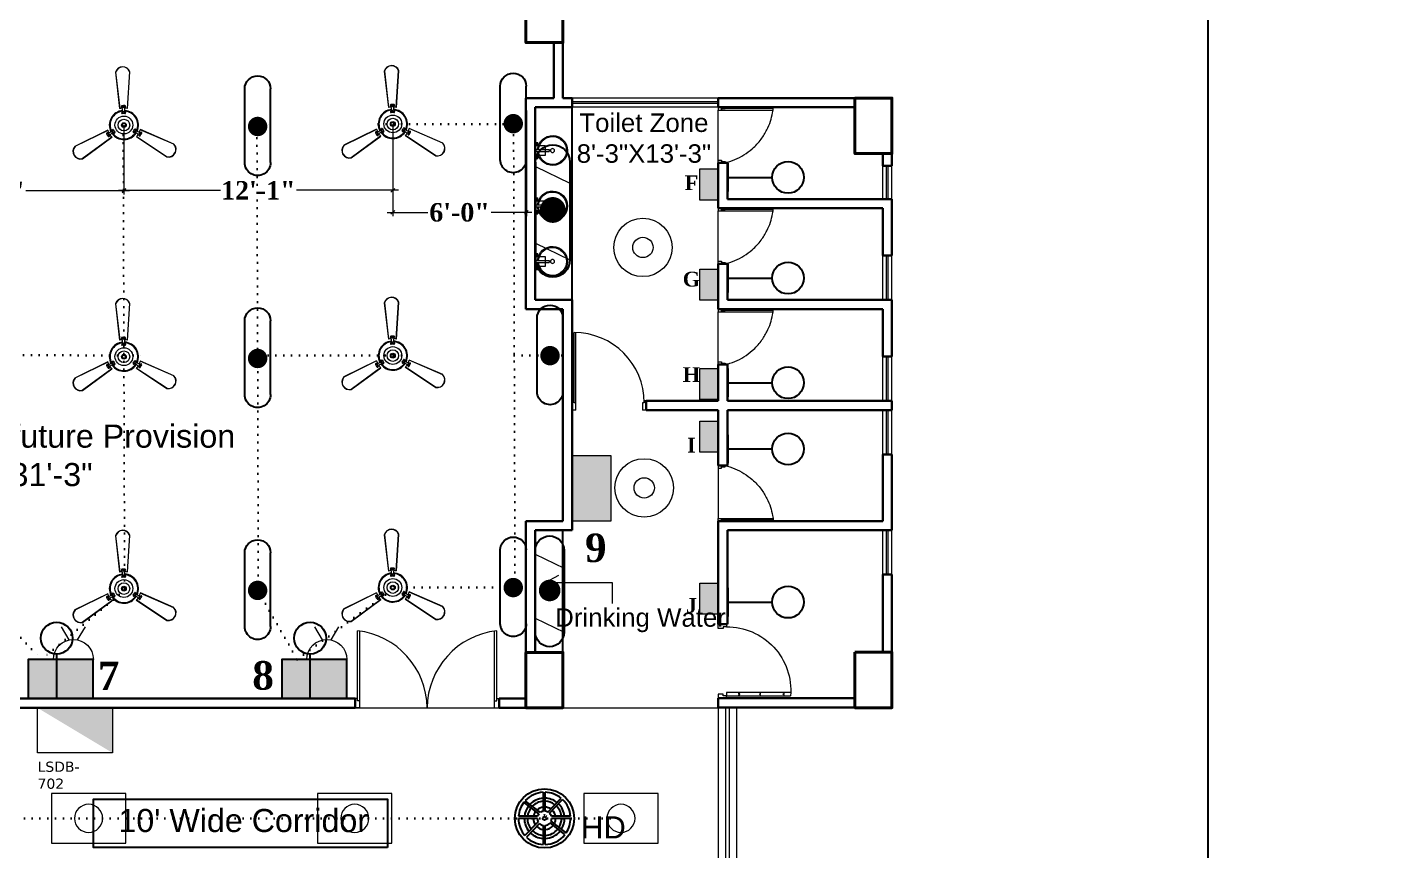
# Model space of a CAD drawing. Header units: inches. Extents: x -12 to 20935469, y -1604 to 24729220.
# Drawn here: x 20825599 to 20826335, y 24647869 to 24648314 of the extents above; entities that cross this region are included whole.
import ezdxf

# ---------------------------------------------------------------- set-up
doc = ezdxf.new("R2010")
doc.units = ezdxf.units.IN
doc.header["$LTSCALE"] = 0.03
doc.header["$MEASUREMENT"] = 0
doc.header["$PDMODE"] = 32
doc.header["$PDSIZE"] = 15
doc.linetypes.add('ACAD_ISO02W100', pattern=[15, 12, -3])
doc.linetypes.add('DOT', pattern=[0.25, 0, -0.25])
for name, color, linetype, lineweight in [('0-elect.fixture-3 fan', 200, 'Continuous', 20), ('2', 7, 'Continuous', 9), ('CL BOX', 90, 'ACAD_ISO02W100', 0), ('column', 1, 'Continuous', 40), ('Dimiention', 75, 'Continuous', 18), ('Door', 7, 'Continuous', 18), ('E-CF', 4, 'Continuous', 30), ('Glass Line', 252, 'Continuous', 9), ('line', 7, 'Continuous', 9), ('Main Wall', 7, 'Continuous', 30), ('STAIR', 46, 'Continuous', 15), ('TOILET FIXTURE', 142, 'Continuous', 5), ('TU TEXT', 251, 'Continuous', 13), ('wind.', 150, 'Continuous', 20)]:
    doc.layers.add(name, color=color, linetype=linetype, lineweight=lineweight)
for name, color, linetype in [('DIM TEXT 2025', 7, 'Continuous'), ('H', 154, 'Continuous'), ('heat detactor', 8, 'Continuous'), ('SB TEXT', 215, 'DOT'), ('TEXT', 7, 'Continuous'), ('w', 188, 'DOT')]:
    doc.layers.add(name, color=color, linetype=linetype)
doc.styles.add('2', font='swisscl.ttf')
doc.styles.add('RomanS', font='arial.ttf', dxfattribs={"height": 12})
doc.styles.get("Standard").update_dxf_attribs({"font": 'timesbd.ttf'})
doc.dimstyles.new('arch grid', dxfattribs={"dimtxt": 250, "dimasz": 100, "dimexe": 10, "dimexo": 10, "dimgap": 0.09, "dimtad": 0, "dimdec": 0, "dimzin": 0, "dimdsep": 46, "dimtxsty": 'Standard', "dimblk": 'DOT', "dimcen": 50, "dimdle": 50, "dimclrd": 256, "dimclre": 256, "dimadec": 0, "dimazin": 0, "dimtfac": 1, "dimtdec": 0, "dimtofl": 0, "dimtmove": 0, "dimatfit": 3, "dimldrblk": 'DOT', "dimfxl": 200, "dimfxlon": 1, "dimtolj": 1, "dimtzin": 0, "dimlwd": -1, "dimlwe": -1, "dimarcsym": 1})
doc.dimstyles.new('Standard 8', dxfattribs={"dimtxt": 7, "dimasz": 2, "dimexe": 2, "dimexo": 2, "dimgap": 2, "dimtad": 0, "dimdec": 0, "dimzin": 3, "dimdsep": 46, "dimlunit": 4, "dimtxsty": 'Standard', "dimblk": 'OBLIQUE', "dimcen": 3, "dimdle": 3, "dimclrd": 256, "dimclre": 256, "dimclrt": 256, "dimadec": 0, "dimazin": 0, "dimtfac": 1, "dimtdec": 0, "dimtix": 1, "dimtofl": 0, "dimtmove": 0, "dimatfit": 0, "dimldrblk": 'OBLIQUE', "dimfxl": 1, "dimtolj": 1, "dimtzin": 0, "dimlwd": -1, "dimlwe": -1, "dimarcsym": 0})

# ---------------------------------------------------------------- blocks, each defined once
blk = doc.blocks.new('sssss-flat-876')
at = {"layer": 'Door', "linetype": 'Continuous', "ltscale": 3}
blk.add_line((3666.52, 84027.2), (3666.52, 84055.74), dxfattribs=at)
at = {"layer": 'Door', "linetype": 'Continuous', "ltscale": 3, "extrusion": (-7.21527e-09, -3.35624e-18, 1), "elevation": 0}
for points in [[(3666.52, 84057.2), (3666.52, 84055.74), (3668.35, 84055.74), (3668.35, 84056.47), (3670.18, 84056.47), (3670.18, 84057.2)], [(3668.35, 84055.74), (3696.16, 84055.74), (3696.16, 84056.47), (3668.35, 84056.47)]]:
    blk.add_lwpolyline(points, close=True, dxfattribs=at)
at = {"layer": 'Door', "linetype": 'Continuous', "ltscale": 3, "flags": 128}
blk.add_lwpolyline([(3670.18, 84027.2, 0.04096), (3675.47, 84028.9, 0.082496), (3684.93, 84034.78, 0.052187), (3689.72, 84039.97, 0.043988), (3692.86, 84045.05, 0.036571), (3694.75, 84049.63, 0.034751), (3695.92, 84054.2, 0.011435), (3696.16, 84055.74)], format="xyb", dxfattribs=at)
at = {"layer": 'Door', "linetype": 'Continuous', "ltscale": 3}
blk.add_lwpolyline([(3666.52, 84027.2), (3666.52, 84028.66), (3668.35, 84028.66), (3668.35, 84027.93), (3670.18, 84027.93), (3670.18, 84027.2)], close=True, dxfattribs=at)
blk = doc.blocks.new('Door_45')
at = {"layer": 'Door'}
for p, q in [((1.5, 4.97), (1.5, 43.97)), ((3.5, 44.03), (3.5, 4.97)), ((1.5, 40.03), (2.25, 40.03)), ((2.25, 40.03), (2.25, 39.53)), ((2.25, 39.53), (2.75, 39.53)), ((2.75, 39.53), (2.75, 40.03)), ((2.75, 40.03), (3.5, 40.03)), ((1.5, 25.77), (2.25, 25.77)), ((2.25, 25.77), (2.25, 25.27)), ((2.25, 25.27), (2.75, 25.27)), ((2.75, 25.77), (3.5, 25.77)), ((2.75, 25.27), (2.75, 25.77)), ((1.5, 12.57), (2.25, 12.57)), ((2.25, 12.57), (2.25, 13.07)), ((2.25, 13.07), (2.75, 13.07)), ((2.75, 13.07), (2.75, 12.57)), ((2.75, 12.57), (3.5, 12.57)), ((0, -0.03), (0, 4.97)), ((0, 4.97), (1.5, 4.97)), ((3.5, 4.97), (1.5, 4.97)), ((1.5, 4.97), (1.5, 2.97)), ((1.5, 2.97), (2.5, 2.97)), ((2.5, 2.97), (2.5, -0.03)), ((42.5, 3), (42.5, -0.03)), ((43.5, 3), (42.5, 3)), ((45, 5), (43.5, 5)), ((43.5, 5), (43.5, 3)), ((45, -0.03), (45, 5)), ((2.5, -0.03), (0, -0.03)), ((42.5, -0.03), (45, -0.03))]:
    blk.add_line(p, q, dxfattribs=at)
blk.add_arc((4.66, 5.26), 38.84, 359.62325, 94.66847, dxfattribs=at)
blk = doc.blocks.new('7-flat-72')
at = {"layer": 'Glass Line', "color": 8, "ltscale": 20}
for p, q in [((-64476.55, 376959.41), (-64476.55, 376966.61)), ((-64475.47, 376966.61), (-64476.55, 376966.61)), ((-64475.47, 376959.41), (-64475.47, 376966.61)), ((-64478.71, 376960.49), (-64480.33, 376960.49)), ((-64480.33, 376959.52), (-64480.33, 376960.49)), ((-64478.71, 376959.52), (-64480.33, 376959.52)), ((-64480.33, 376959.05), (-64480.33, 376959.41)), ((-64478.71, 376959.41), (-64480.33, 376959.41)), ((-64478.71, 376959.05), (-64480.33, 376959.05)), ((-64480.28, 376959.52), (-64480.28, 376960.49)), ((-64480.15, 376959.52), (-64480.15, 376960.49)), ((-64480.15, 376959.41), (-64480.15, 376959.52)), ((-64479.92, 376959.52), (-64479.92, 376960.49)), ((-64479.52, 376959.52), (-64479.52, 376960.49)), ((-64479.13, 376959.52), (-64479.13, 376960.49)), ((-64478.9, 376959.52), (-64478.9, 376960.49)), ((-64478.89, 376959.41), (-64478.89, 376959.52)), ((-64478.77, 376959.52), (-64478.77, 376960.49)), ((-64478.71, 376959.52), (-64478.71, 376960.49)), ((-64478.71, 376959.05), (-64478.71, 376959.41)), ((-64475.11, 376959.41), (-64476.91, 376959.41)), ((-64476.91, 376959.05), (-64476.91, 376959.41)), ((-64475.11, 376959.05), (-64476.91, 376959.05)), ((-64475.11, 376959.05), (-64475.11, 376959.41)), ((-64473.31, 376960.49), (-64471.69, 376960.49)), ((-64473.31, 376959.52), (-64473.31, 376960.49)), ((-64473.31, 376959.52), (-64471.69, 376959.52)), ((-64473.31, 376959.05), (-64473.31, 376959.41)), ((-64473.31, 376959.41), (-64471.69, 376959.41)), ((-64473.31, 376959.05), (-64471.69, 376959.05)), ((-64473.26, 376959.52), (-64473.26, 376960.49)), ((-64473.13, 376959.52), (-64473.13, 376960.49)), ((-64473.13, 376959.41), (-64473.13, 376959.52)), ((-64472.9, 376959.52), (-64472.9, 376960.49)), ((-64472.5, 376959.52), (-64472.5, 376960.49)), ((-64472.11, 376959.52), (-64472.11, 376960.49)), ((-64471.88, 376959.52), (-64471.88, 376960.49)), ((-64471.87, 376959.41), (-64471.87, 376959.52)), ((-64471.75, 376959.52), (-64471.75, 376960.49)), ((-64471.69, 376959.52), (-64471.69, 376960.49)), ((-64471.69, 376959.05), (-64471.69, 376959.41))]:
    blk.add_line(p, q, dxfattribs=at)
blk.add_circle((-64476.02, 376968.4, 0), 1.08, dxfattribs=at)
for radius, start, end in [(8.1, 273.83345, 266.18834), (7.55, 274.11503, 265.90676)]:
    blk.add_arc((-64476.02, 376968.4, 0), radius, start, end, dxfattribs=at)
blk = doc.blocks.new('SFSFSFS-flat-72')
at = {"layer": 'TOILET FIXTURE', "ltscale": 0.2}
blk.add_lwpolyline([(-3918.47, -3608.1), (-3918.47, -3602.7), (-3923.87, -3602.7), (-3923.87, -3608.1)], close=True, dxfattribs=at)
at = {"layer": 'TOILET FIXTURE', "ltscale": 20}
blk.add_blockref('7-flat-72', (60554.84, -380567.16), dxfattribs=at)
blk = doc.blocks.new('$D40')
at = {"layer": 'Door'}
for p, q in [((1, 4), (1, 42)), ((2, 0), (2, 41.99)), ((1, 5), (0, 5)), ((2, 0), (0, 0)), ((2, 4), (1, 4)), ((39, 4), (38, 4)), ((38, 4), (38, 0)), ((40, 0), (38, 0)), ((40, 5), (38.99, 5)), ((39, 5), (39, 4))]:
    blk.add_line(p, q, dxfattribs=at)
blk.add_arc((1, 4), 38, 0, 90, dxfattribs=at)
blk = doc.blocks.new('bulb')
at = {"layer": 'line', "color": 4, "lineweight": 25, "ltscale": 50}
for p, q in [((20823168.7, 24658803.9), (20823168.7, 24658777.6)), ((20823168.7, 24658790.8), (20823209.9, 24658790.8))]:
    blk.add_line(p, q, dxfattribs=at)
blk.add_circle((20823224.6, 24658790.8), 14.7, dxfattribs=at)
blk = doc.blocks.new('JUJUJUKIII')
at = {"layer": 'H', "ltscale": 50, "true_color": 0x999999, "transparency": 33554556}
h = blk.add_hatch(color=253, dxfattribs=at)
h.dxf.hatch_style = 1
h.paths.add_polyline_path([(7363219.9, 3291034.2), (7363425.7, 3291034.2), (7363425.7, 3291376.7), (7363219.9, 3291376.7)])
at = {"layer": 'Dimiention', "color": 4, "ltscale": 50}
blk.add_lwpolyline([(7363219.9, 3291034.2), (7363425.7, 3291034.2), (7363425.7, 3291376.7), (7363219.9, 3291376.7)], close=True, dxfattribs=at)
blk = doc.blocks.new('_Oblique')
at = {"color": 0, "linetype": 'ByBlock', "lineweight": -2}
blk.add_line((-0.5, -0.5), (0.5, 0.5), dxfattribs=at)
blk = doc.blocks.new('*D161')
at = {"layer": 'Defpoints', "color": 0, "transparency": 16777216}
for p in [(20825797.21, 24648261.85), (20825651.74, 24648261.27), (20825797.21, 24648225.99)]:
    blk.add_point(p, dxfattribs=at)
at = {"layer": 'DIM TEXT 2025', "lineweight": 0, "transparency": 16777216}
for p, q in [((20825797.21, 24648261.85), (20825797.21, 24648223.99)), ((20825651.74, 24648261.27), (20825651.74, 24648223.99)), ((20825648.74, 24648225.99), (20825703.9, 24648225.99)), ((20825800.21, 24648225.99), (20825745.05, 24648225.99))]:
    blk.add_line(p, q, dxfattribs=at)
at = {"layer": 'DIM TEXT 2025', "lineweight": 0, "transparency": 16777216, "xscale": 2, "yscale": 2, "zscale": 2, "rotation": 180}
blk.add_blockref('_Oblique', (20825651.74, 24648225.99), dxfattribs=at)
at = {"layer": 'DIM TEXT 2025', "lineweight": 0, "transparency": 16777216, "xscale": 2, "yscale": 2, "zscale": 2}
blk.add_blockref('_Oblique', (20825797.21, 24648225.99), dxfattribs=at)
at = {"layer": 'DIM TEXT 2025', "lineweight": 0, "transparency": 16777216, "insert": (20825724.47, 24648225.99), "char_height": 10, "attachment_point": 5}
blk.add_mtext('\\A1;12\'-1"', dxfattribs=at)
blk = doc.blocks.new('*D162')
at = {"layer": 'Defpoints', "color": 0, "transparency": 16777216}
for p in [(20825497.03, 24648261.27), (20825651.74, 24648261.27), (20825497.03, 24648225.7)]:
    blk.add_point(p, dxfattribs=at)
at = {"layer": 'DIM TEXT 2025', "lineweight": 0, "transparency": 16777216}
for p, q in [((20825497.03, 24648261.27), (20825497.03, 24648223.7)), ((20825651.74, 24648261.27), (20825651.74, 24648223.7)), ((20825494.03, 24648225.7), (20825550.1, 24648225.7)), ((20825654.74, 24648225.7), (20825598.66, 24648225.7))]:
    blk.add_line(p, q, dxfattribs=at)
at = {"layer": 'DIM TEXT 2025', "lineweight": 0, "transparency": 16777216, "xscale": 2, "yscale": 2, "zscale": 2, "rotation": 180}
blk.add_blockref('_Oblique', (20825497.03, 24648225.7), dxfattribs=at)
at = {"layer": 'DIM TEXT 2025', "lineweight": 0, "transparency": 16777216, "xscale": 2, "yscale": 2, "zscale": 2}
blk.add_blockref('_Oblique', (20825651.74, 24648225.7), dxfattribs=at)
at = {"layer": 'DIM TEXT 2025', "lineweight": 0, "transparency": 16777216, "insert": (20825574.38, 24648225.7), "char_height": 10, "attachment_point": 5}
blk.add_mtext('\\A1;12\'-11"', dxfattribs=at)
blk = doc.blocks.new('*D165')
at = {"layer": 'Defpoints', "color": 0, "transparency": 16777216}
for p in [(20825869.44, 24648269.1), (20825797.21, 24648261.85), (20825869.44, 24648214)]:
    blk.add_point(p, dxfattribs=at)
at = {"layer": 'DIM TEXT 2025', "lineweight": 0, "transparency": 16777216}
for p, q in [((20825869.44, 24648269.1), (20825869.44, 24648212)), ((20825797.21, 24648261.85), (20825797.21, 24648212)), ((20825794.21, 24648214), (20825816.23, 24648214)), ((20825872.44, 24648214), (20825850.41, 24648214))]:
    blk.add_line(p, q, dxfattribs=at)
at = {"layer": 'DIM TEXT 2025', "lineweight": 0, "transparency": 16777216, "xscale": 2, "yscale": 2, "zscale": 2, "rotation": 180}
blk.add_blockref('_Oblique', (20825797.21, 24648214), dxfattribs=at)
at = {"layer": 'DIM TEXT 2025', "lineweight": 0, "transparency": 16777216, "xscale": 2, "yscale": 2, "zscale": 2}
blk.add_blockref('_Oblique', (20825869.44, 24648214), dxfattribs=at)
at = {"layer": 'DIM TEXT 2025', "lineweight": 0, "transparency": 16777216, "insert": (20825833.32, 24648214), "char_height": 10, "attachment_point": 5}
blk.add_mtext('\\A1;6\'-0"', dxfattribs=at)
blk = doc.blocks.new('E-CF')
at = {"layer": '0-elect.fixture-3 fan', "color": 230, "linetype": 'ByBlock', "lineweight": 13, "ltscale": 5}
for p, q in [((-1.45, 6.53), (-2.38, 20.87)), ((-1.35, 6.55), (-2.29, 20.85)), ((3.24, 20.73), (1.65, 6.48)), ((3.34, 20.73), (1.74, 6.45)), ((-19.63, -7.46), (-6.46, -1.71)), ((-19.57, -7.54), (-6.43, -1.8)), ((-4.99, -4.44), (-16.92, -12.4)), ((-4.93, -4.51), (-16.88, -12.49)), ((16.28, -13.26), (4.71, -4.73)), ((16.32, -13.17), (4.78, -4.66)), ((6.34, -2.1), (19.2, -8.44)), ((6.37, -2.01), (19.25, -8.36))]:
    blk.add_line(p, q, dxfattribs=at)
at = {"layer": '0-elect.fixture-3 fan', "color": 232, "linetype": 'ByBlock', "lineweight": 13, "ltscale": 5}
for p, q in [((-0.35, 5.43), (-0.66, 4.81)), ((-0.33, 6.68), (-0.62, 7.28)), ((-0.29, 7.46), (-0.15, 7.2)), ((-0.02, 6.87), (0.23, 7.01)), ((0.04, 5.2), (0.29, 5.33)), ((0.48, 7.43), (0.62, 7.18)), ((0.6, 5.41), (0.87, 4.78)), ((0.63, 6.66), (0.96, 7.25)), ((-0.35, 4.97), (-0.22, 4.72)), ((0.42, 4.9), (0.56, 4.65)), ((-6.08, -2.77), (-6.75, -2.79)), ((-6.68, -3.29), (-6.53, -3.05)), ((-6.31, -3.97), (-6.16, -3.73)), ((-5.94, -3.44), (-6.18, -3.29)), ((-5.62, -3.61), (-6, -4.17)), ((-4.99, -2.18), (-4.57, -1.62)), ((-4.52, -2.55), (-4.76, -2.41)), ((-4.53, -3.01), (-3.84, -2.97)), ((-4.46, -2.08), (-4.31, -1.83)), ((-4.13, -2.78), (-3.98, -2.54)), ((4.38, -3.22), (3.69, -3.14)), ((4.03, -2.81), (3.74, -2.8)), ((4.47, -2.17), (4.18, -2.17)), ((4.47, -2.63), (4.47, -2.91)), ((4.87, -2.41), (4.49, -1.83)), ((5.44, -3.87), (5.79, -4.45)), ((6.19, -4.13), (5.9, -4.12)), ((5.94, -3.05), (6.61, -3.1)), ((5.95, -3.42), (5.94, -3.7)), ((6.6, -3.47), (6.31, -3.46))]:
    blk.add_line(p, q, dxfattribs=at)
at = {"layer": '0-elect.fixture-3 fan', "color": 5, "lineweight": 13}
blk.add_line((0, 0), (0, 0), dxfattribs=at)
at = {"layer": '0-elect.fixture-3 fan', "color": 230, "linetype": 'ByBlock', "lineweight": 13, "ltscale": 5, "extrusion": (0, 0, -1)}
for centre, major_axis, start_param, end_param in [((0.46, 19.91), (-2.12, 2.12), 5.823867, 8.359631), ((0.46, 19.91), (-2.05, 2.05), 5.830329, 8.353169), ((0, 0), (-4.05, 4.05), 5.068563, 7.021343), ((0, 0), (-3.85, 3.85), 5.085186, 7.003917), ((0, 0), (4.72, 4.72), -1.003222, -0.833722), ((0, 0), (-4.05, 4.05), 0.879773, 2.832553), ((0, 0), (-3.85, 3.85), 0.896396, 2.815126), ((0, 0), (4.72, 4.72), -0.690743, -0.521244), ((0, 0), (-4.72, 4.72), 5.068843, 5.238343), ((0, 0), (4.72, 4.72), 3.185569, 3.355068), ((0, 0), (4.05, 4.05), 1.403372, 3.356151), ((0, 0), (-3.85, 3.85), 2.990791, 4.909522), ((0, 0), (4.72, 4.72), 1.403652, 1.573151), ((0, 0), (-4.72, 4.72), 2.66197, 2.831469), ((-17.47, -9.55), (-2.12, 2.12), 3.729471, 6.265236), ((-17.47, -9.55), (-2.05, 2.05), 3.735934, 6.258773), ((17, -10.35), (-2.12, 2.12), 1.635076, 4.170841), ((17, -10.35), (2.05, 2.05), 0.070743, 2.593582)]:
    blk.add_ellipse(centre, major_axis=major_axis, ratio=1, start_param=start_param, end_param=end_param, dxfattribs=at)
at = {"layer": '0-elect.fixture-3 fan', "color": 232, "linetype": 'ByBlock', "lineweight": 13, "ltscale": 5, "extrusion": (0, 0, -1)}
for centre, major_axis, start_param, end_param in [((-0.41, 7.39), (-0.169, 0.169), 5.038692, 7.013305), ((0, 0), (5.4, 5.4), -0.840677, -0.683789), ((-0.22, 7.33), (0.101, 0.101), 3.926991, 10.210176), ((-2.18, 6.1), (-1.37, 1.37), 2.052913, 2.705807), ((0.11, 6.94), (0.101, 0.101), 3.926991, 10.210176), ((0.17, 5.27), (0.101, 0.101), 3.926991, 10.210176), ((0.55, 7.31), (0.101, 0.101), 3.926991, 10.210176), ((2.58, 5.99), (1.46, 1.46), 3.643048, 4.257264), ((0.75, 7.36), (-0.169, 0.169), 0.887007, 2.86162), ((-0.44, 4.71), (0.169, 0.169), 2.26283, 4.381754), ((-0.28, 4.84), (0.101, 0.101), 3.926991, 10.210176), ((0, 0), (3.17, 3.17), -0.878763, -0.645703), ((0.49, 4.78), (0.101, 0.101), 3.926991, 10.210176), ((0.66, 4.68), (0.169, 0.169), 0.376965, 2.49589), ((-6.75, -3.02), (0.169, 0.169), 3.505001, 5.479614), ((0, 0), (-5.4, 5.4), 4.91891, 5.075797), ((-6.6, -3.17), (0.101, 0.101), 3.926991, 10.210176), ((-6.19, -4.04), (0.169, 0.169), 1.373501, 3.348114), ((-6.24, -3.85), (0.101, 0.101), 3.926991, 10.210176), ((-6.06, -3.36), (0.101, 0.101), 3.926991, 10.210176), ((-6.47, -0.75), (1.46, 1.46), 1.548653, 2.162869), ((-4.19, -4.93), (-1.37, 1.37), 6.241703, 6.894597), ((-4.64, -2.48), (-0.101, 0.101), 5.497787, 11.780972), ((-4.38, -1.76), (-0.169, 0.169), 6.136552, 8.255476), ((-4.38, -1.96), (-0.101, 0.101), 5.497787, 11.780972), ((-4.05, -2.66), (0.101, 0.101), 3.926991, 10.210176), ((0, 0), (-3.17, 3.17), 4.880824, 5.113884), ((-3.86, -2.73), (0.169, 0.169), 0.168435, 2.287359), ((3.72, -2.9), (0.169, 0.169), 2.471361, 4.590285), ((0, 0), (-3.17, 3.17), 2.786429, 3.019489), ((3.89, -2.81), (0.101, 0.101), 3.926991, 10.210176), ((4.29, -1.97), (-0.169, 0.169), 5.928021, 8.046946), ((4.33, -2.17), (0.101, 0.101), 3.926991, 10.210176), ((4.47, -2.77), (0.101, 0.101), 3.926991, 10.210176), ((3.89, -5.22), (-1.46, 1.46), 1.025054, 1.63927), ((6.36, -1.16), (1.37, 1.37), 2.576511, 3.229406), ((6, -4.32), (-0.169, 0.169), 2.981402, 4.956015), ((5.95, -3.56), (-0.101, 0.101), 5.497787, 11.780972), ((6.05, -4.13), (0.101, 0.101), 3.926991, 10.210176), ((0, 0), (-5.4, 5.4), 2.824515, 2.981402), ((6.45, -3.47), (-0.101, 0.101), 5.497787, 11.780972), ((6.6, -3.33), (-0.169, 0.169), 0.849902, 2.824515)]:
    blk.add_ellipse(centre, major_axis=major_axis, ratio=1, start_param=start_param, end_param=end_param, dxfattribs=at)
at = {"layer": '0-elect.fixture-3 fan', "linetype": 'ByBlock', "lineweight": 13, "ltscale": 5, "extrusion": (0, 0, -1)}
blk.add_ellipse((0.01, 0.03), major_axis=(-2.47, 2.47), ratio=1, start_param=5.497787, end_param=11.780972, dxfattribs=at)
at = {"layer": '0-elect.fixture-3 fan', "color": 200, "linetype": 'ByBlock', "lineweight": 13, "ltscale": 5, "extrusion": (0, 0, -1)}
blk.add_ellipse((0, 0), major_axis=(-1.61, 1.61), ratio=1, start_param=5.497787, end_param=11.780972, dxfattribs=at)
at = {"layer": '0-elect.fixture-3 fan', "color": 190, "linetype": 'ByBlock', "lineweight": 13, "ltscale": 5, "extrusion": (0, 0, -1)}
for major_axis, start_param, end_param in [((0.666, 0.666), 3.926991, 10.210176), ((-0.461, 0.461), 5.497787, 11.780972)]:
    blk.add_ellipse((0, 0), major_axis=major_axis, ratio=1, start_param=start_param, end_param=end_param, dxfattribs=at)
blk = doc.blocks.new('FDDF')
at = {"layer": 'line', "color": 6, "linetype": 'Continuous', "lineweight": 25, "ltscale": 50}
for p, q in [((7351582.6, 3307777.3), (7351582.6, 3307351.8)), ((7351732.3, 3307777.3), (7351732.3, 3307351.8))]:
    blk.add_line(p, q, dxfattribs=at)
at = {"layer": 'line', "color": 6, "linetype": 'Continuous', "lineweight": 40, "ltscale": 50, "const_width": 56.1}
blk.add_lwpolyline([(7351657.4, 3307596.9, 1), (7351657.4, 3307540.8, 1)], format="xyb", close=True, dxfattribs=at)
at = {"layer": 'line', "color": 6, "linetype": 'Continuous', "lineweight": 25, "ltscale": 50}
for centre, start, end in [((7351657.4, 3307777.3), 0, 180), ((7351657.4, 3307351.8), 180, 0)]:
    blk.add_arc(centre, 74.8, start, end, dxfattribs=at)
blk = doc.blocks.new('fgftrfteter')
at = {"layer": 'Dimiention', "color": 4, "ltscale": 50}
for p, q in [((4580895, 2288123), (4580808, 2288269)), ((4580989, 2288123), (4581076, 2288269)), ((4580720, 2287906), (4581164, 2287906))]:
    blk.add_line(p, q, dxfattribs=at)
blk.add_arc((4580942, 2287906), 222, 0, 180, dxfattribs=at)
blk = doc.blocks.new('2PIN')
at = {"layer": 'H', "true_color": 0x000000, "transparency": 33554567}
h = blk.add_hatch(color=18, dxfattribs=at)
h.dxf.hatch_style = 1
h.paths.add_polyline_path([(20823027, 24658981.2), (20822972.3, 24658981.2), (20822972.3, 24658948.3), (20823027, 24658948.3)])
blk.add_lwpolyline([(20822972.3, 24658981.2), (20823027, 24658981.2), (20823027, 24658948.3), (20822972.3, 24658948.3)], close=True)
at = {"layer": '2', "color": 6, "lineweight": 25, "transparency": 33554648, "xscale": 0.07559514081214198, "yscale": 0.07559514081214198, "zscale": 0.07559514081214198}
blk.add_blockref('fgftrfteter', (20476692.1, 24486026.6), dxfattribs=at)
blk = doc.blocks.new('GGGFGFG')
at = {"layer": 'line', "color": 4, "ltscale": 50}
for p, q in [((7356688.2, 3293208.1), (7357003, 3293208.1)), ((7356688.2, 3292998.4), (7356688.2, 3293208.1)), ((7357003, 3293208.1), (7357003, 3292998.4)), ((7357003, 3292998.4), (7356688.2, 3292998.4))]:
    blk.add_line(p, q, dxfattribs=at)
blk.add_circle((7356845.6, 3293103.2), 59.6, dxfattribs=at)
blk = doc.blocks.new('U7TYT')
at = {"layer": 'Dimiention', "ltscale": 50, "transparency": 33554590}
h = blk.add_hatch(color=253, dxfattribs=at)
h.dxf.hatch_style = 1
h.paths.add_polyline_path([(7347319.5, 3290479.6), (7346977, 3290273.9), (7347319.5, 3290273.9)])
at = {"layer": 'Dimiention', "color": 4, "ltscale": 50}
blk.add_lwpolyline([(7347319.5, 3290273.9), (7347319.5, 3290479.6), (7346977, 3290479.6), (7346977, 3290273.9)], close=True, dxfattribs=at)
blk = doc.blocks.new('GYTT')
at = {"layer": 'line', "color": 4, "ltscale": 50}
for radius in [19.73, 6.87]:
    blk.add_circle((20859470.76, -1441350.36), radius, dxfattribs=at)
blk = doc.blocks.new('JJUJUJUKI')
at = {"layer": 'line', "color": 6, "ltscale": 50}
for p, q in [((7363094.9, 3291793.9), (7362945.3, 3291866.9)), ((7363094.9, 3291460.9), (7362945.3, 3291533.9))]:
    blk.add_line(p, q, dxfattribs=at)
at = {"layer": 'line', "color": 5, "xscale": -1, "rotation": 180}
blk.add_blockref('FDDF', (11362.6, 6599218.7), dxfattribs=at)
blk = doc.blocks.new('RTRT')
at = {"layer": 'line', "color": 5}
blk.add_blockref('JJUJUJUKI', (0, 0), dxfattribs=at)
blk = doc.blocks.new('heat detaCTOR')
for p, q in [((20826806.99, 24664335.71), (20826806.99, 24664325.41)), ((20826808.1, 24664325.48), (20826808.1, 24664335.73)), ((20826804.72, 24664323.99), (20826796.69, 24664330.35)), ((20826805.53, 24664324.77), (20826797.4, 24664331.19)), ((20826809.56, 24664325.06), (20826816.75, 24664332.51)), ((20826810.46, 24664324.4), (20826817.58, 24664331.78)), ((20826803.91, 24664321.62), (20826793.66, 24664321.62)), ((20826804.07, 24664322.73), (20826793.7, 24664322.73)), ((20826804.41, 24664319.72), (20826797.2, 24664312.27)), ((20826805.09, 24664318.84), (20826797.97, 24664311.46)), ((20826818.83, 24664312.83), (20826810.79, 24664319.19)), ((20826819.48, 24664313.72), (20826811.36, 24664320.16)), ((20826821.85, 24664322.73), (20826811.48, 24664322.73)), ((20826821.9, 24664321.62), (20826811.65, 24664321.62)), ((20826806.99, 24664317.83), (20826806.99, 24664307.52)), ((20826808.1, 24664307.5), (20826808.1, 24664317.77))]:
    blk.add_line(p, q)
at = {"layer": 'heat detactor'}
for radius in [16.02, 0.961]:
    blk.add_circle((20826807.78, 24664321.62), radius, dxfattribs=at)
at = {"layer": 'heat detactor', "ltscale": 50}
for radius, start, end in [(14.12, 93.18051, 137.28954), (14.12, 50.52278, 88.68504), (14.12, 141.78747, 175.47949), (9.26, 141.90716, 172.33086), (9.26, 95.40816, 134.24025), (6.08, 142.0004, 169.51141), (6.08, 97.38665, 131.51755), (3.87, 101.66393, 125.58928), (6.08, 56.48277, 86.93464), (3.87, 62.6166, 85.17626), (9.26, 53.66859, 87.7533), (6.08, 10.48859, 45.9945), (9.26, 7.66914, 45.99957), (14.12, 4.52051, 46.02441), (14.12, 179.97791, 221.50422), (9.26, 180, 218.35841), (6.08, 180, 215.54423), (3.87, 180, 209.44306), (3.87, 142.20041, 163.36573), (3.87, 226.04337, 258.33607), (1.65, 78.65512, 101.31836), (3.87, 274.82374, 321.10171), (1.65, 42.04035, 45.94363), (3.87, 16.63427, 45.98363), (3.87, 337.71284, 0), (6.08, 331.78457, 0), (9.26, 329.06186, 0), (14.12, 326.01258, 0.02209), (14.12, 226.00259, 266.81949), (9.26, 226.02742, 264.59184), (6.08, 226.03249, 262.61335), (6.08, 273.06536, 321.30172), (14.12, 271.31496, 321.51464), (9.26, 272.2467, 321.39496)]:
    blk.add_arc((20826807.78, 24664321.62), radius, start, end, dxfattribs=at)
at = {"layer": 'heat detactor'}
for start, end in [(141.8685, 173.49395), (94.58991, 135.36381), (52.50765, 88.09257), (6.50605, 46.00168), (180, 219.51935), (327.93831, 0), (226.02532, 265.41009), (271.90743, 321.43362)]:
    blk.add_arc((20826807.78, 24664321.62), 10.91, start, end, dxfattribs=at)
at = {"insert": (20826827.55, 24664322.73), "char_height": 12, "attachment_point": 1, "style": 'RomanS'}
blk.add_mtext_dynamic_manual_height_columns('HD', width=23.193, gutter_width=60, heights=[0], dxfattribs=at)
blk = doc.blocks.new('*D363')
at = {"ltscale": 50, "transparency": 16777216}
for p, q in [((3479.24, 24649574.13), (3479.24, 24649400.75)), ((3479.42, 24649524.13), (3469.24, 24649524.13)), ((3479.42, 24649400.75), (3469.24, 24649400.75)), ((3479.24, 24649400.75), (3479.24, 8350.74))]:
    blk.add_line(p, q, dxfattribs=at)
at = {"layer": 'Defpoints', "color": 0, "ltscale": 50, "transparency": 16777216}
for p in [(20846678.15, 24649524.13), (3479.24, 24649400.75), (20846678.15, 24649400.75)]:
    blk.add_point(p, dxfattribs=at)
at = {"ltscale": 50, "transparency": 16777216, "xscale": 100, "yscale": 100, "zscale": 100}
for p, rotation in [((3479.24, 24649524.13), 90), ((3479.24, 24649400.75), 270)]:
    blk.add_blockref('_Oblique', p, dxfattribs=dict(at, rotation=rotation))
at = {"color": 0, "ltscale": 50, "transparency": 16777216, "insert": (3479.24, 3397.61), "char_height": 250, "attachment_point": 5, "rotation": 90}
blk.add_mtext('\\A1;{\\H8.57143x;300mm}', dxfattribs=at)
blk = doc.blocks.new('_Dot')
at = {"color": 0, "linetype": 'ByBlock', "lineweight": -2}
blk.add_line((-0.5, 0), (-1, 0), dxfattribs=at)
at = {"color": 0, "linetype": 'ByBlock', "const_width": 0.5}
blk.add_lwpolyline([(-0.25, 0, 1), (0.25, 0, 1)], format="xyb", close=True, dxfattribs=at)

msp = doc.modelspace()

# ---------------------------------------------------------------- linework, layer by layer
for p, q in [((20825894.25, 24648166.65), (20825894.25, 24648270.89)), ((20826067.22, 24648275.89), (20826067.22, 24648275.89)), ((20825889.25, 24647976), (20825889.25, 24648042.04)), ((20825978.25, 24647951.2), (20825973.25, 24647951.2))]:
    msp.add_line(p, q)
msp.add_lwpolyline([(20825794.36, 24647870.5), (20825635.36, 24647870.5), (20825635.36, 24647896.65), (20825794.36, 24647896.65)], close=True)
at = {"layer": 'column', "lineweight": 40, "ltscale": 20}
for points in [[(20825869.25, 24648335.89), (20825889.25, 24648335.89), (20825889.25, 24648305.89), (20825869.25, 24648305.89)], [(20826047.22, 24648275.89), (20826067.22, 24648275.89), (20826067.22, 24648245.89), (20826047.22, 24648245.89)], [(20825869.25, 24647976), (20825889.25, 24647976), (20825889.25, 24647946.02), (20825869.25, 24647946.02)], [(20826047.22, 24647976.02), (20826067.22, 24647976.02), (20826067.22, 24647946.02), (20826047.22, 24647946.02)]]:
    msp.add_lwpolyline(points, close=True, dxfattribs=at)
at = {"layer": 'Defpoints'}
msp.add_lwpolyline([(20823799.25, 24648546.76), (20826238.11, 24648546.76), (20826238.11, 24647088.23), (20823799.25, 24647088.23)], close=True, dxfattribs=at)
at = {"layer": 'Door'}
for p, q in [((20825778.07, 24647949.76), (20825778.07, 24647987.64)), ((20825779.37, 24647946.04), (20825779.37, 24647987.62)), ((20825852.17, 24647946.04), (20825852.17, 24647987.62)), ((20825853.47, 24647949.76), (20825853.47, 24647987.64)), ((20825778.07, 24647951.06), (20825776.77, 24647951.06)), ((20825779.37, 24647946.04), (20825776.77, 24647946.04)), ((20825779.37, 24647949.76), (20825778.07, 24647949.76)), ((20825852.17, 24647949.76), (20825853.47, 24647949.76)), ((20825852.17, 24647946.04), (20825854.77, 24647946.04)), ((20825853.47, 24647951.06), (20825854.77, 24647951.06))]:
    msp.add_line(p, q, dxfattribs=at)
for centre, start, end in [((20825773.49, 24647945.61), 0.59063, 83.77826), ((20825858.06, 24647945.61), 96.22174, 179.40937)]:
    msp.add_arc(centre, 42.28, start, end, dxfattribs=at)
at = {"layer": 'Main Wall', "lineweight": 30}
for p, q in [((20825884.25, 24648275.89), (20825884.25, 24648305.89)), ((20825889.25, 24648275.89), (20825889.25, 24648305.89)), ((20825869.25, 24648161.65), (20825869.25, 24648275.89)), ((20825884.25, 24648275.89), (20825869.25, 24648275.89)), ((20825874.25, 24648166.65), (20825874.25, 24648270.89)), ((20825894.25, 24648270.89), (20825874.25, 24648270.89)), ((20825894.25, 24648275.89), (20825889.25, 24648275.89)), ((20825894.25, 24648270.89), (20825894.25, 24648275.89)), ((20826047.22, 24648275.89), (20825973.25, 24648275.89)), ((20825973.25, 24648270.89), (20825973.25, 24648275.89)), ((20826047.22, 24648270.89), (20825973.25, 24648270.89)), ((20825978.25, 24648240.89), (20825973.25, 24648240.89)), ((20825978.25, 24648240.89), (20825978.25, 24648221.27)), ((20826067.22, 24648239.27), (20826067.22, 24648245.89)), ((20825978.25, 24648221.27), (20826067.22, 24648221.27)), ((20826067.22, 24648190.65), (20826067.22, 24648221.27)), ((20825973.25, 24648216.27), (20826062.22, 24648216.27)), ((20825973.25, 24648186.27), (20825978.25, 24648186.27)), ((20825978.25, 24648186.27), (20825978.25, 24648166.65)), ((20825894.25, 24648166.65), (20825874.25, 24648166.65)), ((20825894.25, 24648112.04), (20825894.25, 24648166.65)), ((20825978.25, 24648166.65), (20826067.22, 24648166.65)), ((20826067.22, 24648136.04), (20826067.22, 24648166.65)), ((20825889.25, 24648161.65), (20825869.25, 24648161.65)), ((20825889.25, 24648047.04), (20825889.25, 24648161.65)), ((20825973.25, 24648161.65), (20826062.22, 24648161.65)), ((20826062.22, 24648161.65), (20826062.22, 24648136.04)), ((20825973.25, 24648131.65), (20825978.25, 24648131.65)), ((20826067.22, 24648136.04), (20826062.22, 24648136.04)), ((20825894.25, 24648042.04), (20825894.25, 24648112.04)), ((20825934.25, 24648107.04), (20825934.25, 24648112.04)), ((20826067.22, 24648112.04), (20825978.25, 24648112.04)), ((20826067.22, 24648107.04), (20826067.22, 24648112.04)), ((20825934.25, 24648107.04), (20825973.25, 24648107.04)), ((20825973.25, 24648077.04), (20825973.25, 24648107.04)), ((20825978.25, 24648107.04), (20826067.22, 24648107.04)), ((20825978.25, 24648077.04), (20825978.25, 24648107.04)), ((20826062.22, 24648083.04), (20826067.22, 24648083.04)), ((20826062.22, 24648083.04), (20826062.22, 24648047.04)), ((20826067.22, 24648042.04), (20826067.22, 24648083.04)), ((20825973.25, 24648077.04), (20825978.25, 24648077.04)), ((20825869.25, 24647976.02), (20825869.25, 24648047.04)), ((20825889.25, 24648047.04), (20825869.25, 24648047.04)), ((20825874.25, 24647976.02), (20825874.25, 24648042.04)), ((20825894.25, 24648042.04), (20825874.25, 24648042.04)), ((20825973.25, 24647991.2), (20825973.25, 24648047.04)), ((20825973.25, 24648047.04), (20826062.22, 24648047.04)), ((20825978.25, 24647991.2), (20825978.25, 24648042.04)), ((20825978.25, 24648042.04), (20826067.22, 24648042.04)), ((20826062.22, 24648018.04), (20826062.22, 24647976.02)), ((20826062.22, 24648018.04), (20826067.22, 24648018.04)), ((20826067.22, 24647976.02), (20826067.22, 24648018.04)), ((20825973.25, 24647991.2), (20825978.25, 24647991.2)), ((20825776.77, 24647951.04), (20825594.37, 24647951.04)), ((20825776.77, 24647946.04), (20825594.37, 24647946.04)), ((20825776.77, 24647946.04), (20825776.77, 24647951.04)), ((20825869.25, 24647951.04), (20825854.77, 24647951.04)), ((20825854.77, 24647946.04), (20825854.77, 24647951.04)), ((20825869.37, 24647946.04), (20825854.77, 24647946.04)), ((20825973.25, 24647951.2), (20826047.22, 24647951.2)), ((20825973.25, 24647951.2), (20825973.25, 24647946.17)), ((20825973.25, 24647946.17), (20826047.22, 24647946.17))]:
    msp.add_line(p, q, dxfattribs=at)
for points in [[(20825973.25, 24648240.89), (20825973.25, 24648216.27)], [(20826062.22, 24648245.89), (20826062.22, 24648239.27)], [(20826062.22, 24648239.27), (20826067.22, 24648239.27)], [(20826062.22, 24648216.27), (20826062.22, 24648190.65)], [(20826062.22, 24648190.65), (20826067.22, 24648190.65)], [(20825973.25, 24648186.27), (20825973.25, 24648161.65)], [(20825973.25, 24648131.65), (20825973.25, 24648112.04)], [(20825978.25, 24648131.65), (20825978.25, 24648112.04)], [(20825973.25, 24648112.04), (20825934.25, 24648112.04)]]:
    msp.add_lwpolyline(points, dxfattribs=at)
at = {"layer": 'STAIR', "color": 253, "lineweight": 5}
for p, q in [((20825879.65, 24648013.73), (20825886.95, 24648017.76)), ((20825879.65, 24648013.73), (20825915.88, 24648013.73)), ((20825879.65, 24648013.73), (20825886.95, 24648009.7)), ((20825915.88, 24648013.73), (20825915.88, 24648002.49))]:
    msp.add_line(p, q, dxfattribs=at)
at = {"layer": 'w', "linetype": 'DOT', "lineweight": 30, "ltscale": 550, "transparency": 33554661}
for p, q in [((20825652.12, 24648010.73), (20825651.34, 24648262.31)), ((20825717.07, 24648261.85), (20825731.09, 24648261.85)), ((20825789.31, 24648261.85), (20825864.99, 24648261.85)), ((20825863.31, 24648010.75), (20825862.53, 24648262.32)), ((20825724.47, 24648009.21), (20825723.69, 24648260.79)), ((20825576.38, 24648136.92), (20825661.38, 24648136.53)), ((20825717.07, 24648136.53), (20825805.11, 24648136.53)), ((20825862.92, 24648136.53), (20825889.25, 24648136.53)), ((20825569.37, 24648011.04), (20825607.22, 24647972.17)), ((20825652.38, 24648009.84), (20825607.22, 24647972.17)), ((20825724.08, 24648009.52), (20825745.51, 24647972.17)), ((20825745.51, 24647972.17), (20825798.03, 24648010.69)), ((20825800.35, 24648011.06), (20825864.99, 24648011.06)), ((20825200.74, 24647886.18), (20825920.63, 24647886.18))]:
    msp.add_line(p, q, dxfattribs=at)
at = {"layer": 'wind.', "lineweight": 5}
for p, q in [((20825973.25, 24648275.89), (20825894.25, 24648275.89)), ((20825973.25, 24648273.89), (20825894.25, 24648273.89)), ((20825973.25, 24648272.89), (20825894.25, 24648272.89)), ((20825973.25, 24648270.89), (20825894.25, 24648270.89)), ((20826062.22, 24648221.27), (20826062.22, 24648239.27)), ((20826064.22, 24648221.27), (20826064.22, 24648239.27)), ((20826065.22, 24648221.27), (20826065.22, 24648239.27)), ((20826067.22, 24648221.27), (20826067.22, 24648239.27)), ((20826062.22, 24648166.65), (20826062.22, 24648190.65)), ((20826064.22, 24648166.65), (20826064.22, 24648190.65)), ((20826065.22, 24648166.65), (20826065.22, 24648190.65)), ((20826067.22, 24648166.65), (20826067.22, 24648190.65)), ((20826062.22, 24648112.04), (20826062.22, 24648136.04)), ((20826064.22, 24648112.04), (20826064.22, 24648136.04)), ((20826065.22, 24648112.04), (20826065.22, 24648136.04)), ((20826067.22, 24648112.04), (20826067.22, 24648136.04)), ((20826062.22, 24648083.04), (20826062.22, 24648107.04)), ((20826064.22, 24648083.04), (20826064.22, 24648107.04)), ((20826065.22, 24648083.04), (20826065.22, 24648107.04)), ((20826067.22, 24648083.04), (20826067.22, 24648107.04)), ((20826062.22, 24648018.04), (20826062.22, 24648042.04)), ((20826064.22, 24648018.04), (20826064.22, 24648042.04)), ((20826065.22, 24648018.04), (20826065.22, 24648042.04)), ((20826067.22, 24648018.04), (20826067.22, 24648042.04)), ((20825973.37, 24647826), (20825973.37, 24647946.18)), ((20825977.37, 24647826), (20825977.37, 24647946.18)), ((20825979.37, 24647826), (20825979.37, 24647946.18)), ((20825983.37, 24647826), (20825983.37, 24647946.18))]:
    msp.add_line(p, q, dxfattribs=at)
msp.add_lwpolyline([(20824137.87, 24647826.02), (20824137.87, 24647946.34), (20824959.72, 24647946.02), (20824959.72, 24648260.89), (20825139.37, 24648261.06), (20825139.37, 24647946.02), (20825973.25, 24647946.02), (20825973.25, 24647826.02), (20825262.5, 24647826.02), (20825262.5, 24647684.87), (20824959.72, 24647684.87), (20824959.72, 24647826.01)], close=True, dxfattribs=at)

# ---------------------------------------------------------------- block references
at = {"xscale": 0.5837749611745884, "yscale": 0.5837749611745884, "zscale": 0.5837749611745884}
for p in [(8669933.87, 10253048.33), (8669933.87, 10252993.84), (8669933.87, 10252937.23), (8669933.87, 10252901.4), (8669933.87, 10252818.53)]:
    msp.add_blockref('bulb', p, dxfattribs=at)
for name, p, xscale, yscale, zscale, rotation in [('2PIN', (34214156.5, 8793017), -0.6429687876420657, 0.6429687876420657, 0.6429687876420657, 2.205941029842506e-07), ('bulb', (35220800.04, 12491906.55), 0.5837749611745884, 0.5837749611745884, 0.5837749611745884, 90.00000004090228), ('2PIN', (34214293.59, 8793017), -0.6429687876420657, 0.6429687876420657, 0.6429687876420657, 2.205941029842506e-07), ('bulb', (35220937.13, 12491906.55), 0.5837749611745884, 0.5837749611745884, 0.5837749611745884, 90.00000004090228)]:
    msp.add_blockref(name, p, dxfattribs=dict(xscale=xscale, yscale=yscale, zscale=zscale, rotation=rotation))
at = {"layer": 'CL BOX', "color": 5, "transparency": 33554457, "xscale": -0.127552882082143, "yscale": 0.127552882082143, "zscale": 0.127552882082143, "rotation": 359.9998993550784}
for p in [(21764018.75, 24227839.72), (21764162.75, 24227839.72), (21764306.75, 24227839.72)]:
    msp.add_blockref('GGGFGFG', p, dxfattribs=at)
at = {"layer": 'Door', "ltscale": 20}
for p in [(20822306.73, 24564213.69), (20822306.73, 24564159.07), (20822306.73, 24564104.45)]:
    msp.add_blockref('sssss-flat-876', p, dxfattribs=at)
at = {"layer": 'Door'}
msp.add_blockref('$D40', (20825894.25, 24648107.04), dxfattribs=at)
at = {"layer": 'Door', "ltscale": 20, "xscale": -1, "rotation": 180}
msp.add_blockref('sssss-flat-876', (20822306.73, 24732104.24), dxfattribs=at)
at = {"layer": 'Door', "color": 250, "ltscale": 20, "xscale": -0.8888888888759539, "yscale": 0.8888888888759539, "zscale": 0.8888888888759539, "rotation": 270}
msp.add_blockref('Door_45', (20825973.28, 24647951.2), dxfattribs=at)
at = {"layer": 'E-CF', "xscale": -1.378879578969062, "yscale": 1.378879578969062, "zscale": 1.378879578969062}
for p in [(20825651.74, 24648261.27), (20825797.21, 24648261.85), (20825651.74, 24648135.95), (20825797.21, 24648136.53), (20825651.74, 24648010.47), (20825797.21, 24648011.06)]:
    msp.add_blockref('E-CF', p, dxfattribs=at)
at = {"layer": 'heat detactor'}
msp.add_blockref('heat detaCTOR', (-928.52, -16435.44), dxfattribs=at)
at = {"layer": 'line', "color": 5}
for name, p, xscale, yscale, zscale, rotation in [('FDDF', (20136898.28, 24958168.69), -0.09369666655797602, 0.09369666655797602, 0.09369666655797602, 179.9999999896241), ('FDDF', (20137036.57, 24958170.21), -0.09369666655797602, 0.09369666655797602, 0.09369666655797602, 179.9999999896241), ('RTRT', (21741482.59, 25057535.27), 0.1243509933453808, 0.1243509933453808, 0.1243509933453808, 180), ('JUJUJUKIII', (21187266.69, 24486738.57), -0.04906729999451974, 0.04906729999451974, 0.04906729999451974, 359.9999999827058), ('JUJUJUKIII', (21187266.69, 24486684.38), -0.04906729999451974, 0.04906729999451974, 0.04906729999451974, 359.9999999827058), ('FDDF', (20136898.28, 24958043.18), -0.09369666655797602, 0.09369666655797602, 0.09369666655797602, 179.9999999896241), ('FDDF', (20137056.45, 24958044.7), -0.09369666655797602, 0.09369666655797602, 0.09369666655797602, 179.9999999896241), ('JUJUJUKIII', (21187266.69, 24486630.66), -0.04906729999451974, 0.04906729999451974, 0.04906729999451974, 359.9999999827058), ('JUJUJUKIII', (21187266.69, 24486602.06), -0.04906729999451974, 0.04906729999451974, 0.04906729999451974, 359.9999999827058), ('FDDF', (20136898.28, 24957917.7), -0.09369666655797602, 0.09369666655797602, 0.09369666655797602, 179.9999999896241), ('FDDF', (20137036.57, 24957919.22), -0.09369666655797602, 0.09369666655797602, 0.09369666655797602, 179.9999999896241), ('RTRT', (21592900.64, 24990906.36), 0.1041717382837106, 0.1041717382837106, 0.1041717382837106, 180), ('JUJUJUKIII', (21187266.69, 24486514.42), -0.04906729999451974, 0.04906729999451974, 0.04906729999451974, 359.9999999827058), ('U7TYT', (19954717.7, 25037985.77), -0.1185378862922786, 0.1185378862922786, 0.1185378862922786, 179.9988390966592)]:
    msp.add_blockref(name, p, dxfattribs=dict(at, xscale=xscale, yscale=yscale, zscale=zscale, rotation=rotation))
for name, p, xscale, yscale, zscale in [('GYTT', (4138355.89, 25801275.35), 0.8000000007450581, 0.8000000007450581, 0.8000000007450581), ('JUJUJUKIII', (20069816.28, 24310113.67), 0.1026830631760966, 0.1026830631760966, 0.1026830631760966), ('GYTT', (4138356.56, 25801145.29), 0.8000000007450581, 0.8000000007450581, 0.8000000007450581)]:
    msp.add_blockref(name, p, dxfattribs=dict(at, xscale=xscale, yscale=yscale, zscale=zscale))
at = {"layer": 'TOILET FIXTURE', "ltscale": 20, "xscale": -1, "rotation": 270}
for p in [(20829482.35, 24652168.68), (20829482.35, 24652138.68), (20829482.35, 24652108.68)]:
    msp.add_blockref('SFSFSFS-flat-72', p, dxfattribs=at)

# ---------------------------------------------------------------- texts
at = {"layer": 'SB TEXT', "width": 227.4581, "attachment_point": 8, "rotation": 0}
for s, insert, char_height in [('\\A1;F', (20825958.75, 24648226.07), 8), ('\\A1;G', (20825958.75, 24648173.81), 8), ('\\A1;H', (20825958.75, 24648122.29), 8), ('\\A1;I', (20825958.75, 24648084.09), 8), ('\\A1;9', (20825907, 24648024.63), 15.435), ('\\A1;J', (20825958.75, 24647997.27), 8), ('\\A1;7', (20825643.49, 24647955.58), 15.435), ('\\A1;8', (20825727.02, 24647955.58), 15.435)]:
    msp.add_mtext(s, dxfattribs=dict(at, insert=insert, char_height=char_height))
at = {"layer": 'TEXT', "color": 30, "lineweight": 5, "ltscale": 20, "attachment_point": 2, "style": '2'}
for s, width, gutter_width, insert, char_height in [('{\\fArial|b0|i0|c0|p34;\\C0;Toilet Zone\\P8\'-3"X13\'-3"}', 104.7597, 0.5, (20825933.03, 24648267.55), 10), ('\\pxsm1;{\\fArial|b0|i0|c0|p34;\\C0;Class Room For future Provision\\P49\'-2"x31\'-3"}', 289.4828, 0.5, (20825586.04, 24648099.22), 12.4758), ('\\pxsm1;{\\fArial|b0|i0|c0|p34;\\C0;Drinking Water }', 88.5626, 0.282, (20825931.22, 24647999.86), 10), ("\\pxsm1,qc;{\\fArial|b0|i0|c0|p34;\\C0;10' Wide Corridor}", 227.8899, 0.75, (20825716.29, 24647891.26), 12.4758)]:
    msp.add_mtext_dynamic_manual_height_columns(s, width=width, gutter_width=gutter_width, heights=[0], dxfattribs=dict(at, insert=insert, char_height=char_height))
at = {"layer": 'TU TEXT', "color": 5, "ltscale": 50, "insert": (20825605.02, 24647916.87), "char_height": 5, "attachment_point": 1}
msp.add_mtext_dynamic_manual_height_columns('{\\fVerdana|b0|i0|c0|p34;\\H1.1x;\\C256;LSDB-\\P702}', width=10.0383, gutter_width=0.0112, heights=[0], dxfattribs=at)

# ---------------------------------------------------------------- dimensions: what is measured, and where the dimension line sits
at = {"ltscale": 50}
dim = msp.add_linear_dim(base=(3479.24, 24649400.75), p1=(20846678.15, 24649524.13), p2=(20846678.15, 24649400.75), angle=90, text='{\\H8.57143x;300mm}', dimstyle='arch grid', override={"dimblk1": 'Oblique', "dimblk2": 'Oblique', "dimsah": 1, "dimfxl": 0.18}, dxfattribs=at)
dim.commit()
dim.dimension.update_dxf_attribs({"geometry": '*D363', "text_midpoint": (3479.24, 3397.61), "dimtype": 160})
at = {"layer": 'DIM TEXT 2025', "lineweight": 0}
for base, p1, p2, picture, middle in [((20825869.44, 24648214), (20825797.21, 24648261.85), (20825869.44, 24648269.1), '*D165', (20825833.32, 24648214)), ((20825797.21, 24648225.99), (20825651.74, 24648261.27), (20825797.21, 24648261.85), '*D161', (20825724.47, 24648225.99))]:
    dim = msp.add_linear_dim(base=base, p1=p1, p2=p2, dimstyle='Standard 8', override={"dimtxt": 10, "dimexo": 0, "dimlwd": 0, "dimlwe": 0}, dxfattribs=at)
    dim.commit()
    dim.dimension.update_dxf_attribs({"geometry": picture, "text_midpoint": middle})
dim = msp.add_linear_dim(base=(20825497.03, 24648225.7), p1=(20825651.74, 24648261.27), p2=(20825497.03, 24648261.27), angle=180, dimstyle='Standard 8', override={"dimtxt": 10, "dimexo": 0, "dimlwd": 0, "dimlwe": 0}, dxfattribs=at)
dim.commit()
dim.dimension.update_dxf_attribs({"geometry": '*D162', "text_midpoint": (20825574.38, 24648225.7)})

doc.saveas('drawing.dxf')
